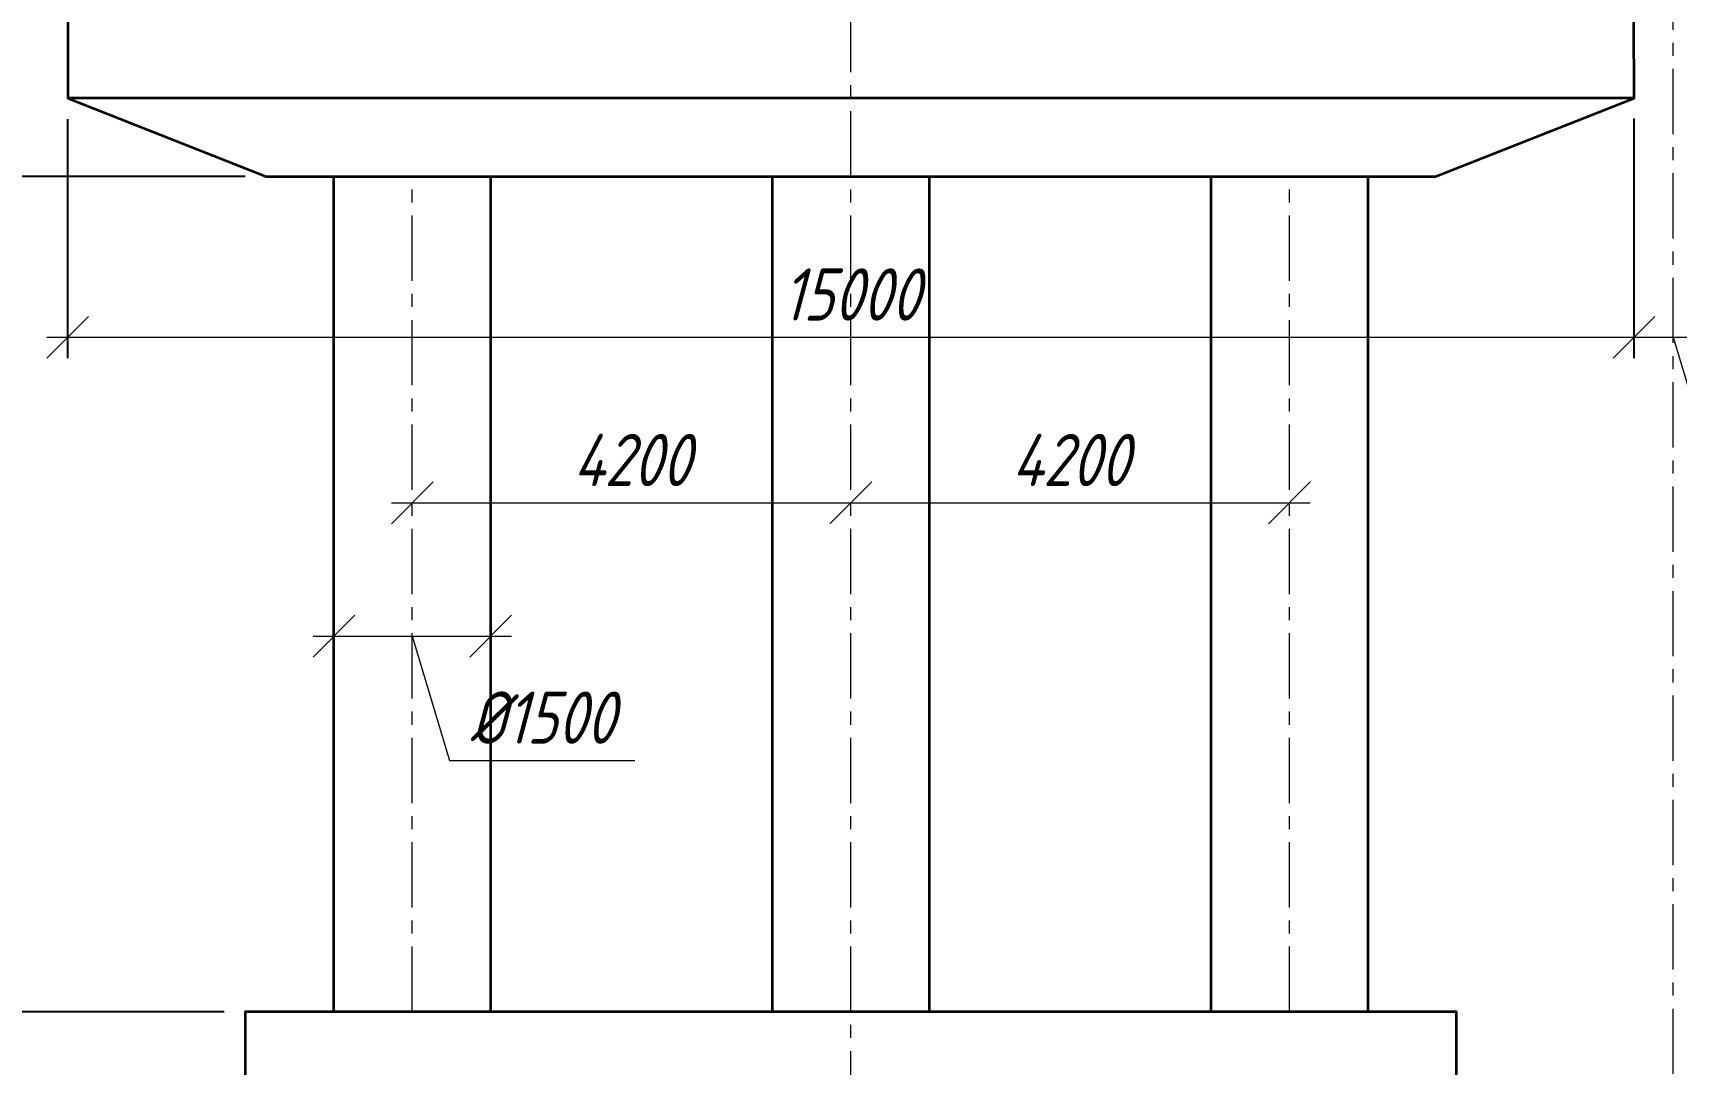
# Model space of a CAD drawing. Header units: millimetres. Extents: x 263685 to 14136308, y -2404013 to 2433772.
# Drawn here: x 7219127 to 7234864, y 28472 to 38347 of the extents above; entities that cross this region are included whole.
import ezdxf
from ezdxf import colors
from ezdxf.entities.mleader import LeaderData, LeaderLine
from ezdxf.math import Vec2, Vec3

# ---------------------------------------------------------------- set-up
doc = ezdxf.new("R2010")
doc.units = ezdxf.units.MM
doc.linetypes.add('осевая', pattern=[2, 1.25, -0.25, 0.25, -0.25])
for name, color, linetype, lineweight in [('1-Бетон', 106, 'Continuous', 35), ('ИС_Выноска', 3, 'Continuous', 18), ('ИС_Ось', 3, 'осевая', 18), ('ИС_Размер', 3, 'Continuous', 18)]:
    doc.layers.add(name, color=color, linetype=linetype, lineweight=lineweight)
doc.styles.add('0', font='isocpeur.ttf', dxfattribs={"width": 0.8, "oblique": 15})
doc.dimstyles.new('М200', dxfattribs={"dimscale": 200, "dimtxt": 2.5, "dimasz": 2, "dimexe": 1, "dimexo": 1, "dimgap": 0.8, "dimtad": 1, "dimdec": 0, "dimzin": 0, "dimdsep": 46, "dimtxsty": '0', "dimblk": 'OBLIQUE', "dimcen": 0.09, "dimdle": 1, "dimclrd": 256, "dimclre": 256, "dimclrt": 256, "dimadec": 4, "dimazin": 0, "dimtfac": 1, "dimtdec": 0, "dimtmove": 1, "dimatfit": 2, "dimfxl": 1, "dimtolj": 1, "dimtzin": 0, "dimlwd": -1, "dimarcsym": 0})

# ---------------------------------------------------------------- blocks, each defined once
blk = doc.blocks.new('_OBLIQUE')
at = {"color": 0, "linetype": 'ByBlock', "lineweight": -2}
blk.add_line((0.5, 0.5), (-0.5, -0.5), dxfattribs=at)
blk = doc.blocks.new('*D955')
at = {"layer": 'Defpoints', "color": 0, "linetype": 'Continuous', "transparency": 16777216}
for p in [(7222760, 33847), (7226960, 33847), (7226960, 33847)]:
    blk.add_point(p, dxfattribs=at)
at = {"layer": 'ИС_Размер', "transparency": 16777216}
blk.add_line((7222560, 33847), (7227160, 33847), dxfattribs=at)
at = {"layer": 'ИС_Размер', "linetype": 'Continuous', "transparency": 16777216, "xscale": 400, "yscale": 400, "zscale": 400, "rotation": 180}
blk.add_blockref('_OBLIQUE', (7222760, 33847), dxfattribs=at)
at = {"layer": 'ИС_Размер', "linetype": 'Continuous', "transparency": 16777216, "xscale": 400, "yscale": 400, "zscale": 400}
blk.add_blockref('_OBLIQUE', (7226960, 33847), dxfattribs=at)
at = {"layer": 'ИС_Размер', "linetype": 'Continuous', "transparency": 16777216, "insert": (7224860, 34257), "char_height": 500, "attachment_point": 5, "style": '0'}
blk.add_mtext('\\A1;4200', dxfattribs=at)
blk = doc.blocks.new('*D956')
at = {"layer": 'Defpoints', "color": 0, "linetype": 'Continuous', "transparency": 16777216}
for p in [(7226960, 33847), (7231160, 33847), (7231160, 33847)]:
    blk.add_point(p, dxfattribs=at)
at = {"layer": 'ИС_Размер', "transparency": 16777216}
blk.add_line((7226760, 33847), (7231360, 33847), dxfattribs=at)
at = {"layer": 'ИС_Размер', "linetype": 'Continuous', "transparency": 16777216, "xscale": 400, "yscale": 400, "zscale": 400, "rotation": 180}
blk.add_blockref('_OBLIQUE', (7226960, 33847), dxfattribs=at)
at = {"layer": 'ИС_Размер', "linetype": 'Continuous', "transparency": 16777216, "xscale": 400, "yscale": 400, "zscale": 400}
blk.add_blockref('_OBLIQUE', (7231160, 33847), dxfattribs=at)
at = {"layer": 'ИС_Размер', "linetype": 'Continuous', "transparency": 16777216, "insert": (7229060, 34257), "char_height": 500, "attachment_point": 5, "style": '0'}
blk.add_mtext('\\A1;4200', dxfattribs=at)
blk = doc.blocks.new('*D1115')
at = {"layer": 'Defpoints', "color": 0, "linetype": 'Continuous', "transparency": 16777216}
for p in [(7219460, 37722, 5778), (7234460, 37726, 5778), (7234460, 35432)]:
    blk.add_point(p, dxfattribs=at)
at = {"layer": 'ИС_Размер', "lineweight": -2, "transparency": 16777216}
for p, q in [((7219460, 37522), (7219460, 35232)), ((7234460, 37526), (7234460, 35232))]:
    blk.add_line(p, q, dxfattribs=at)
at = {"layer": 'ИС_Размер', "transparency": 16777216}
blk.add_line((7219260, 35432), (7234660, 35432), dxfattribs=at)
at = {"layer": 'ИС_Размер', "linetype": 'Continuous', "transparency": 16777216, "xscale": 400, "yscale": 400, "zscale": 400, "rotation": 180}
blk.add_blockref('_OBLIQUE', (7219460, 35432), dxfattribs=at)
at = {"layer": 'ИС_Размер', "linetype": 'Continuous', "transparency": 16777216, "xscale": 400, "yscale": 400, "zscale": 400}
blk.add_blockref('_OBLIQUE', (7234460, 35432), dxfattribs=at)
at = {"layer": 'ИС_Размер', "linetype": 'Continuous', "transparency": 16777216, "insert": (7226960, 35842), "char_height": 500, "attachment_point": 5, "style": '0'}
blk.add_mtext('\\A1;15000', dxfattribs=at)
blk = doc.blocks.new('*D965')
at = {"layer": 'Defpoints', "color": 0, "linetype": 'Continuous', "transparency": 16777216}
for p in [(7222010, 32761, 5778), (7223510, 32761, 5778), (7223510, 32570)]:
    blk.add_point(p, dxfattribs=at)
at = {"layer": 'ИС_Размер', "transparency": 16777216}
for p, q in [((7221810, 32570), (7223710, 32570)), ((7222760, 32570), (7223117, 31380)), ((7223117, 31380), (7224891, 31380))]:
    blk.add_line(p, q, dxfattribs=at)
at = {"layer": 'ИС_Размер', "lineweight": -2, "transparency": 16777216}
for p, q in [((7222010, 32561), (7222010, 32370)), ((7223510, 32561), (7223510, 32370))]:
    blk.add_line(p, q, dxfattribs=at)
at = {"layer": 'ИС_Размер', "linetype": 'Continuous', "transparency": 16777216, "xscale": 400, "yscale": 400, "zscale": 400, "rotation": 180}
blk.add_blockref('_OBLIQUE', (7222010, 32570), dxfattribs=at)
at = {"layer": 'ИС_Размер', "linetype": 'Continuous', "transparency": 16777216, "xscale": 400, "yscale": 400, "zscale": 400}
blk.add_blockref('_OBLIQUE', (7223510, 32570), dxfattribs=at)
at = {"layer": 'ИС_Размер', "linetype": 'Continuous', "transparency": 16777216, "insert": (7224004, 31790), "char_height": 500, "attachment_point": 5, "style": '0'}
blk.add_mtext('\\A1;%%C1500', dxfattribs=at)
blk = doc.blocks.new('*D1119')
at = {"layer": 'Defpoints', "color": 0, "linetype": 'Continuous', "transparency": 16777216}
for p in [(7235210, 38222, 5778), (7234460, 37722, 5778), (7235210, 35432)]:
    blk.add_point(p, dxfattribs=at)
at = {"layer": 'ИС_Размер', "lineweight": -2, "transparency": 16777216}
for p, q in [((7235210, 38022), (7235210, 35232)), ((7234460, 37522), (7234460, 35232))]:
    blk.add_line(p, q, dxfattribs=at)
at = {"layer": 'ИС_Размер', "transparency": 16777216}
for p, q in [((7234260, 35432), (7235410, 35432)), ((7234835, 35432), (7235192, 34242)), ((7235192, 34242), (7236406, 34242))]:
    blk.add_line(p, q, dxfattribs=at)
at = {"layer": 'ИС_Размер', "linetype": 'Continuous', "transparency": 16777216, "xscale": 400, "yscale": 400, "zscale": 400, "rotation": 180}
blk.add_blockref('_OBLIQUE', (7234460, 35432), dxfattribs=at)
at = {"layer": 'ИС_Размер', "linetype": 'Continuous', "transparency": 16777216, "xscale": 400, "yscale": 400, "zscale": 400}
blk.add_blockref('_OBLIQUE', (7235210, 35432), dxfattribs=at)
at = {"layer": 'ИС_Размер', "linetype": 'Continuous', "transparency": 16777216, "insert": (7235799, 34652), "char_height": 500, "attachment_point": 5, "style": '0'}
blk.add_mtext('\\A1;750', dxfattribs=at)
blk = doc.blocks.new('*D1131')
at = {"layer": 'Defpoints', "color": 0, "linetype": 'Continuous', "transparency": 16777216}
for p in [(7219460, 38472, 5778), (7217912, 36972), (7221360, 36972, 5778)]:
    blk.add_point(p, dxfattribs=at)
at = {"layer": 'ИС_Размер', "transparency": 16777216}
blk.add_line((7217912, 38672), (7217912, 36772), dxfattribs=at)
at = {"layer": 'ИС_Размер', "lineweight": -2, "transparency": 16777216}
for p, q in [((7219260, 38472), (7217712, 38472)), ((7221160, 36972), (7217712, 36972))]:
    blk.add_line(p, q, dxfattribs=at)
at = {"layer": 'ИС_Размер', "linetype": 'Continuous', "transparency": 16777216, "xscale": 400, "yscale": 400, "zscale": 400}
for p, rotation in [((7217912, 38472), 90), ((7217912, 36972), 270)]:
    blk.add_blockref('_OBLIQUE', p, dxfattribs=dict(at, rotation=rotation))
at = {"layer": 'ИС_Размер', "linetype": 'Continuous', "transparency": 16777216, "insert": (7217502, 37722), "char_height": 500, "attachment_point": 5, "rotation": 90, "style": '0'}
blk.add_mtext('\\A1;1500', dxfattribs=at)
blk = doc.blocks.new('*D1132')
at = {"layer": 'Defpoints', "color": 0, "linetype": 'Continuous', "transparency": 16777216}
for p in [(7221360, 36972, 5778), (7217912, 28972), (7221160, 28972, 5778)]:
    blk.add_point(p, dxfattribs=at)
at = {"layer": 'ИС_Размер', "transparency": 16777216}
blk.add_line((7217912, 37172), (7217912, 28772), dxfattribs=at)
at = {"layer": 'ИС_Размер', "lineweight": -2, "transparency": 16777216}
for p, q in [((7221160, 36972), (7217712, 36972)), ((7220960, 28972), (7217712, 28972))]:
    blk.add_line(p, q, dxfattribs=at)
at = {"layer": 'ИС_Размер', "linetype": 'Continuous', "transparency": 16777216, "xscale": 400, "yscale": 400, "zscale": 400}
for p, rotation in [((7217912, 36972), 90), ((7217912, 28972), 270)]:
    blk.add_blockref('_OBLIQUE', p, dxfattribs=dict(at, rotation=rotation))
at = {"layer": 'ИС_Размер', "linetype": 'Continuous', "transparency": 16777216, "insert": (7217502, 32972), "char_height": 500, "attachment_point": 5, "rotation": 90, "style": '0'}
blk.add_mtext('\\A1;8000', dxfattribs=at)
blk = doc.blocks.new('*D1133')
at = {"layer": 'Defpoints', "color": 0, "linetype": 'Continuous', "transparency": 16777216}
for p in [(7221160, 28972, 5778), (7217912, 22972), (7220285, 22972, 5778)]:
    blk.add_point(p, dxfattribs=at)
at = {"layer": 'ИС_Размер', "transparency": 16777216}
blk.add_line((7217912, 29172), (7217912, 22772), dxfattribs=at)
at = {"layer": 'ИС_Размер', "lineweight": -2, "transparency": 16777216}
for p, q in [((7220960, 28972), (7217712, 28972)), ((7220085, 22972), (7217712, 22972))]:
    blk.add_line(p, q, dxfattribs=at)
at = {"layer": 'ИС_Размер', "linetype": 'Continuous', "transparency": 16777216, "xscale": 400, "yscale": 400, "zscale": 400}
for p, rotation in [((7217912, 28972), 90), ((7217912, 22972), 270)]:
    blk.add_blockref('_OBLIQUE', p, dxfattribs=dict(at, rotation=rotation))
at = {"layer": 'ИС_Размер', "linetype": 'Continuous', "transparency": 16777216, "insert": (7217502, 25972), "char_height": 500, "attachment_point": 5, "rotation": 90, "style": '0'}
blk.add_mtext('\\A1;6000', dxfattribs=at)

msp = doc.modelspace()

# ---------------------------------------------------------------- linework, layer by layer
at = {"layer": '1-Бетон', "elevation": 5778.159}
for points in [[(7234459.8757, 38472.3113), (7219460.0536, 38472.3113), (7219460.2314, 37722.3113), (7221360.4092, 36972.3113), (7232560.2314, 36972.3113), (7234460.0536, 37722.3113)], [(7222010.4092, 36972.3113), (7223510.4092, 36972.3113), (7223510.4092, 28972.3113), (7222010.4092, 28972.3113)], [(7226210.4092, 36972.3113), (7227710.4092, 36972.3113), (7227710.4092, 28972.3113), (7226210.4092, 28972.3113)], [(7230410.4092, 36972.3113), (7231910.4092, 36972.3113), (7231910.4092, 28972.3113), (7230410.4092, 28972.3113)], [(7221160.4092, 22972.2458), (7232760.4092, 22972.2458), (7232760.0536, 28972.3113), (7221160.0536, 28972.3113)]]:
    msp.add_lwpolyline(points, close=True, dxfattribs=at)
msp.add_lwpolyline([(7234460.0536, 37722.3113), (7219460.2314, 37722.3113)], dxfattribs=at)
at = {"layer": 'ИС_Ось', "ltscale": 500}
for p, q in [((7222760.4092, 28972.3113, 5778.159), (7222760.4092, 36972.3113, 5778.159)), ((7226960.4092, 29972.3113, 5778.159), (7226960.4092, 36972.3113, 5778.159)), ((7231160.4092, 28972.3113, 5778.159), (7231160.4092, 36972.3113, 5778.159))]:
    msp.add_line(p, q, dxfattribs=at)
at = {"layer": 'ИС_Ось', "ltscale": 500, "elevation": 5778.159}
for points in [[(7234835.0536, 19377.4502), (7234835.0536, 39568.2202)], [(7226960.0536, 22972.1883), (7226959.9646, 38472.3113)]]:
    msp.add_lwpolyline(points, dxfattribs=at)

# ---------------------------------------------------------------- dimensions: what is measured, and where the dimension line sits
at = {"layer": 'ИС_Размер', "linetype": 'Continuous'}
for base, p1, p2, picture, middle in [((7217912.0107, 36972.3113), (7219460.0536, 38472.3113, 5778.159), (7221360.4092, 36972.3113, 5778.159), '*D1131', (7217502.0107, 37722.3113)), ((7217911.655, 28972.3113), (7221360.4092, 36972.3113, 5778.159), (7221160.0536, 28972.3113, 5778.159), '*D1132', (7217501.655, 32972.3113)), ((7217912.0107, 22972.2439), (7221160.0536, 28972.3113, 5778.159), (7220285.4714, 22972.2439, 5778.159), '*D1133', (7217502.0107, 25972.2776))]:
    dim = msp.add_linear_dim(base=base, p1=p1, p2=p2, angle=90, dimstyle='М200', dxfattribs=at)
    dim.commit()
    dim.dimension.update_dxf_attribs({"geometry": picture, "text_midpoint": middle})
for base, p1, p2, picture, middle in [((7235209.7868, 35432.4809), (7234460.0536, 37722.3113, 5778.159), (7235209.7868, 38222.3113, 5778.159), '*D1119', (7235351.9202, 34652.4809)), ((7234460.0527, 35432.4809), (7219460.2314, 37722.335, 5778.159), (7234460.0527, 37725.8677, 5778.159), '*D1115', (7226960.142, 35842.4809)), ((7226960.0536, 33846.9786, 5778.159), (7222760.4092, 33846.9786, 5778.159), (7226960.0536, 33846.9786, 5778.159), '*D955', (7224860.2314, 34256.9786, 5778.159)), ((7231160.4092, 33846.9786, 5778.159), (7226960.0536, 33846.9786, 5778.159), (7231160.4092, 33846.9786, 5778.159), '*D956', (7229060.2314, 34256.9786, 5778.159))]:
    dim = msp.add_linear_dim(base=base, p1=p1, p2=p2, dimstyle='М200', dxfattribs=at)
    dim.commit()
    dim.dimension.update_dxf_attribs({"geometry": picture, "text_midpoint": middle})
dim = msp.add_linear_dim(base=(7223510.4092, 32570.0127), p1=(7222010.4092, 32760.8228, 5778.159), p2=(7223510.4092, 32760.8228, 5778.159), text='%%C<>', dimstyle='М200', dxfattribs=at)
dim.commit()
dim.dimension.update_dxf_attribs({"geometry": '*D965', "text_midpoint": (7223277.4092, 31790.0127)})

# ---------------------------------------------------------------- leaders
at = {"layer": 'ИС_Выноска', "ltscale": 0.5}
ml = msp.add_multileader_mtext('Standard', dxfattribs=at)
ml.set_content('\\A1;Асфальтобетон ЩМА-16 по ГОСТ 58406.1 на ПБВ60 по ГОСТ 52056-2003                            -50мм\\PАсфальтобетон А22 Нт по ГОСТ 58406.2-2020 на БНД 50/70 по ГОСТ 33133-2020               -60мм\\PГидроизоляция Техноэластмост Б             -5 мм\\PВыравнивающий слой                      -min 30 мм', color=256, style='0')
ml.set_leader_properties(color=256, linetype='ByLayer', lineweight=-1)
ml.build(insert=Vec2(0, 0))
ml.multileader.update_dxf_attribs({"text_left_attachment_type": 6, "text_right_attachment_type": 6, "dogleg_length": 0.36, "arrow_head_size": 450, "scale": 75})
ctx = ml.context
ctx.base_point, ctx.scale, ctx.char_height, ctx.arrow_head_size, ctx.landing_gap_size, ctx.plane_origin, ctx.plane_x_axis, ctx.plane_y_axis = Vec3(7167638.1646, 44442.7952), 75, 500, 450, 18, Vec3(7167058.0572, 73468.2411), Vec3(1, 0.0000000247), Vec3(-0.0000000247, 1)
ctx.left_attachment, ctx.right_attachment = 6, 6
notes = []
notes.append((ctx, [(0, (1, 1, 0), (7167566.1646, 44442.7952), (1, 0.0000000247), 72, [(0, [(7167566.1646, 33960.0928)], 0, [])])]))
ctx.mtext.insert, ctx.mtext.text_direction, ctx.mtext.rotation, ctx.mtext.width, ctx.mtext.flow_direction = Vec3(7167656.1646, 45092.7952), Vec3(1, 0.0000000247), 0.0000000247, 14306.378366, 5
for ctx, leaders in notes:
    for number, flags, end, landing, length, lines in leaders:
        leader = LeaderData()
        leader.index, (leader.has_last_leader_line, leader.has_dogleg_vector, leader.attachment_direction) = number, flags
        leader.last_leader_point, leader.dogleg_vector, leader.dogleg_length = Vec3(end), Vec3(landing), length
        for number, points, colour, breaks in lines:
            line = LeaderLine()
            line.index, line.vertices, line.color, line.breaks = number, Vec3.list(points), colors.encode_raw_color(colour), breaks
            leader.lines.append(line)
        ctx.leaders.append(leader)

doc.saveas('drawing.dxf')
